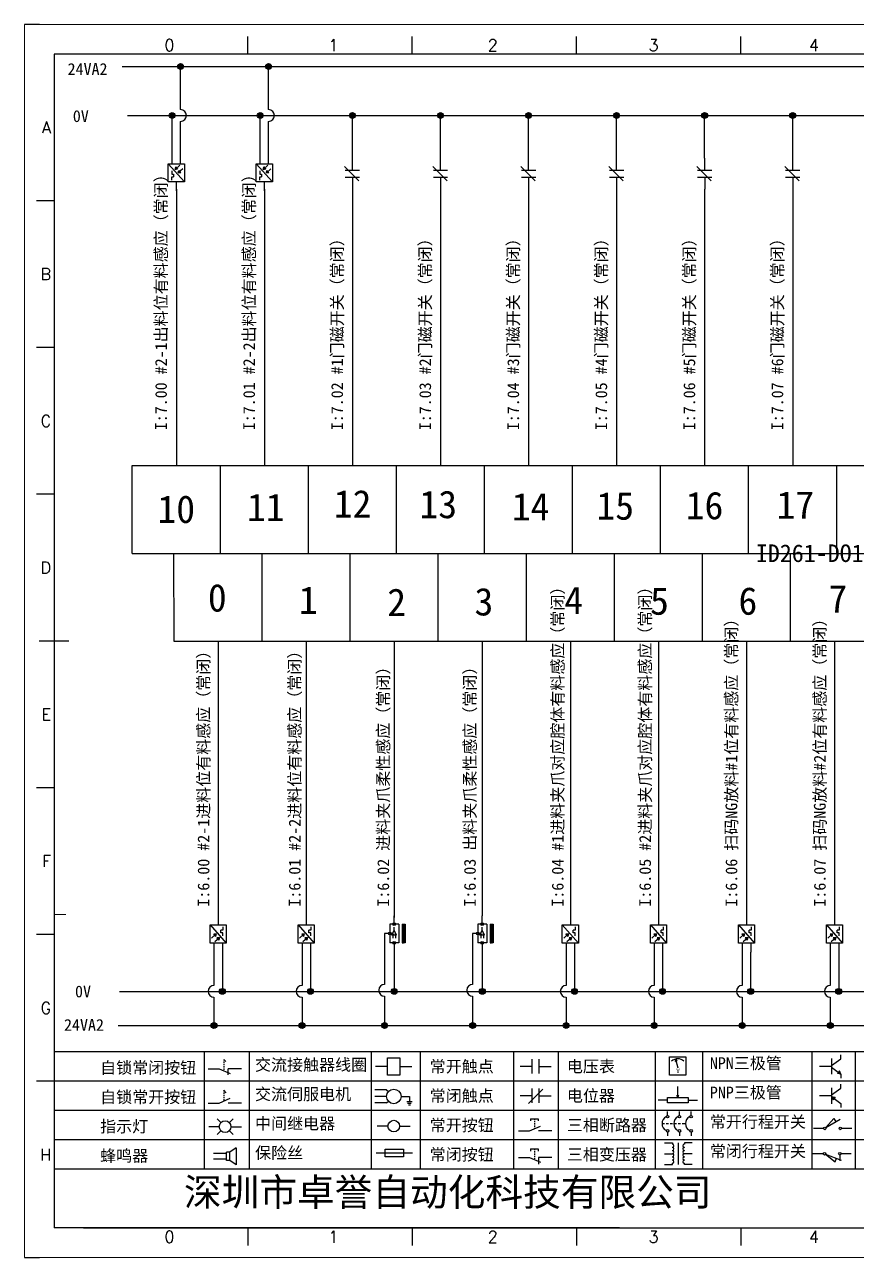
# Model space of a CAD drawing. Header units: millimetres. Extents: x -300 to 4128, y -106 to 2458.
# Drawn here: x 1202.3 to 1343.9, y 1594.4 to 1804.4 of the extents above; entities that cross this region are included whole.
import ezdxf
from ezdxf.enums import TextEntityAlignment as Align

# ---------------------------------------------------------------- set-up
doc = ezdxf.new("R2010")
doc.units = ezdxf.units.MM
doc.layers.add('AE_BOR', color=1, linetype='Continuous')
doc.layers.add('MISC', color=2, linetype='Continuous')
doc.styles.get("Standard").update_dxf_attribs({"font": ''})
doc.styles.add('WD', font='romans.shx', dxfattribs={"width": 0.8, "bigfont": 'gbcbig.shx'})
doc.styles.add('样式 0', font='')
doc.styles.add('汉字', font='')
doc.styles.get('Standard').set_extended_font_data('SimSun')
doc.styles.get('样式 0').set_extended_font_data('KaiTi_GB2312')
doc.styles.get('汉字').set_extended_font_data('新宋体')

# ---------------------------------------------------------------- blocks, each defined once
blk = doc.blocks.new('*U4')
at = {"linetype": 'ByBlock'}
for p, q in [((-1909.23, -780.45), (-1909.23, -780.67)), ((-1909.23, -780.45), (-1908.92, -780.84)), ((-1909.23, -780.84), (-1909.23, -781.05)), ((-1911.92, -782.07), (-1910.06, -782.07)), ((-1910.06, -782.07), (-1908.18, -782.88)), ((-1909.23, -781.23), (-1909.23, -781.44)), ((-1909.23, -781.61), (-1909.23, -781.83)), ((-1909.23, -782), (-1909.23, -782.21)), ((-1909.23, -782.38), (-1909.23, -782.43)), ((-1908.52, -783.07), (-1908.52, -782.07)), ((-1906.25, -782.07), (-1908.52, -782.07))]:
    blk.add_line(p, q, dxfattribs=at)
blk = doc.blocks.new('*U6')
at = {"linetype": 'ByBlock'}
for p, q in [((-1908.88, -791.17), (-1909.23, -790.71)), ((-1909.23, -790.71), (-1909.23, -790.92)), ((-1909.23, -791.09), (-1909.23, -791.31)), ((-1909.23, -791.48), (-1909.23, -791.69)), ((-1911.92, -792.89), (-1910.06, -792.89)), ((-1910.06, -792.89), (-1908.18, -792.08)), ((-1909.23, -791.86), (-1909.23, -792.08)), ((-1909.23, -792.25), (-1909.23, -792.47)), ((-1906.25, -792.89), (-1908.52, -792.89))]:
    blk.add_line(p, q, dxfattribs=at)
blk = doc.blocks.new('蜂鸣器')
at = {"linetype": 'ByBlock'}
for p, q in [((-1907.17, -795.53), (-1908.25, -796.26)), ((-1907.17, -795.53), (-1907.17, -798.41)), ((-1908.8, -796.48), (-1911.01, -796.48)), ((-1908.8, -797.46), (-1911.01, -797.46)), ((-1908.25, -796.26), (-1908.8, -796.26)), ((-1908.8, -797.68), (-1908.8, -796.26)), ((-1908.25, -797.68), (-1908.8, -797.68)), ((-1908.25, -797.68), (-1908.25, -796.26)), ((-1907.17, -798.41), (-1908.25, -797.68))]:
    blk.add_line(p, q, dxfattribs=at)
blk = doc.blocks.new('指示灯')
at = {"linetype": 'ByBlock'}
for p, q in [((-1854.25, -776.92), (-1856.06, -776.92)), ((-1854.62, -775.59), (-1853.97, -776.23)), ((-1851.9, -775.59), (-1852.54, -776.23)), ((-1852.26, -776.92), (-1850.45, -776.92)), ((-1854.62, -778.25), (-1853.97, -777.61)), ((-1851.9, -778.25), (-1852.54, -777.61))]:
    blk.add_line(p, q, dxfattribs=at)
blk.add_circle((-1853.26, -776.92), 0.992, dxfattribs=at)
blk = doc.blocks.new('交流接触器线圈')
at = {"linetype": 'ByBlock'}
for p, q in [((-1880.82, -781.77), (-1882.87, -781.77)), ((-1878.72, -781.77), (-1876.67, -781.77))]:
    blk.add_line(p, q, dxfattribs=at)
blk.add_lwpolyline([(-1880.82, -780.28), (-1878.72, -780.28), (-1878.72, -783.26), (-1880.82, -783.26)], close=True, dxfattribs=at)
blk = doc.blocks.new('交流伺服电机')
at = {"linetype": 'ByBlock'}
for p, q in [((-1880.97, -785.75), (-1882.94, -785.75)), ((-1880.97, -786.85), (-1882.94, -786.85)), ((-1880.97, -785.75), (-1880.65, -786.03)), ((-1878.49, -786.85), (-1877.07, -786.85)), ((-1877.07, -786.85), (-1877.07, -787.72)), ((-1880.97, -787.94), (-1882.94, -787.94)), ((-1880.97, -787.94), (-1880.65, -787.67)), ((-1877.54, -787.72), (-1876.59, -787.72)), ((-1877.38, -788.01), (-1876.75, -788.01)), ((-1877.23, -788.29), (-1876.9, -788.29))]:
    blk.add_line(p, q, dxfattribs=at)
blk.add_circle((-1879.73, -786.85), 1.24, dxfattribs=at)
blk = doc.blocks.new('中间继电器')
at = {"linetype": 'ByBlock'}
for p, q in [((-1880.72, -791.92), (-1882.54, -791.92)), ((-1878.74, -791.92), (-1876.92, -791.92))]:
    blk.add_line(p, q, dxfattribs=at)
blk.add_circle((-1879.73, -791.92), 0.992, dxfattribs=at)
blk = doc.blocks.new('保险丝')
at = {"linetype": 'ByBlock'}
blk.add_line((-1882.72, -796.49), (-1876.55, -796.49), dxfattribs=at)
blk.add_lwpolyline([(-1881.2, -795.86), (-1878.06, -795.86), (-1878.06, -797.12), (-1881.2, -797.12)], close=True, dxfattribs=at)
blk = doc.blocks.new('常开按钮')
at = {"linetype": 'ByBlock'}
for p, q in [((-1910.06, -787.73), (-1908.18, -786.93)), ((-1909.9, -785.68), (-1908.56, -785.68)), ((-1909.9, -785.68), (-1909.9, -786.07)), ((-1909.23, -785.68), (-1909.23, -785.89)), ((-1909.23, -786.06), (-1909.23, -786.28)), ((-1909.23, -786.45), (-1909.23, -786.67)), ((-1909.23, -786.84), (-1909.23, -787.05)), ((-1909.23, -787.22), (-1909.23, -787.38)), ((-1908.56, -785.68), (-1908.56, -786.07)), ((-1911.92, -787.73), (-1910.06, -787.73)), ((-1906.25, -787.73), (-1908.52, -787.73))]:
    blk.add_line(p, q, dxfattribs=at)
blk = doc.blocks.new('常开触点')
at = {"linetype": 'ByBlock'}
for p, q in [((-1853.82, -782.99), (-1853.82, -780.56)), ((-1852.6, -782.99), (-1852.6, -780.56)), ((-1853.82, -781.77), (-1855.88, -781.77)), ((-1852.6, -781.77), (-1850.55, -781.77))]:
    blk.add_line(p, q, dxfattribs=at)
blk = doc.blocks.new('常闭触点')
at = {"linetype": 'ByBlock'}
for p, q in [((-1853.82, -786.77), (-1855.88, -786.77)), ((-1852.01, -785.66), (-1854.43, -788.1)), ((-1853.82, -787.99), (-1853.82, -785.56)), ((-1852.6, -787.99), (-1852.6, -785.56)), ((-1852.6, -786.77), (-1850.55, -786.77))]:
    blk.add_line(p, q, dxfattribs=at)
blk = doc.blocks.new('常闭按钮')
at = {"linetype": 'ByBlock'}
for p, q in [((-1854.11, -790.83), (-1852.77, -790.83)), ((-1854.11, -790.83), (-1854.11, -791.22)), ((-1853.44, -790.83), (-1853.44, -791.04)), ((-1853.44, -791.21), (-1853.44, -791.43)), ((-1853.44, -791.6), (-1853.44, -791.82)), ((-1852.77, -790.83), (-1852.77, -791.22)), ((-1856.13, -792.28), (-1854.28, -792.28)), ((-1854.28, -792.28), (-1852.4, -793.09)), ((-1853.44, -791.99), (-1853.44, -792.2)), ((-1853.44, -792.37), (-1853.44, -792.53)), ((-1850.47, -792.28), (-1852.73, -792.28)), ((-1852.73, -792.28), (-1852.73, -793.43))]:
    blk.add_line(p, q, dxfattribs=at)
blk = doc.blocks.new('电压表')
at = {"linetype": 'ByBlock'}
for p, q in [((-1814.84, -780.75), (-1814.91, -781.13)), ((-1814.6, -781.05), (-1814.91, -781.13)), ((-1814.84, -780.75), (-1814.46, -782.26)), ((-1814.84, -780.75), (-1814.6, -781.05))]:
    blk.add_line(p, q, dxfattribs=at)
blk.add_lwpolyline([(-1815.84, -780.34), (-1813.07, -780.34), (-1813.07, -783.49), (-1815.84, -783.49)], close=True, dxfattribs=at)
blk.add_arc((-1814.46, -782.26), 1.56, 46.8313, 133.1687, dxfattribs=at)
at = {"linetype": 'ByBlock', "insert": (-1814.7, -782.39), "char_height": 0.75, "width": 0.6768, "attachment_point": 1}
blk.add_mtext('V', dxfattribs=at)
blk = doc.blocks.new('电位器')
at = {"linetype": 'ByBlock'}
for p, q in [((-1814.45, -787.3), (-1814.45, -785.39)), ((-1814.45, -787.3), (-1814.62, -786.96)), ((-1814.62, -786.96), (-1814.27, -786.96)), ((-1814.45, -787.3), (-1814.27, -786.96)), ((-1816.21, -787.75), (-1817.79, -787.75)), ((-1812.68, -787.75), (-1811.1, -787.75))]:
    blk.add_line(p, q, dxfattribs=at)
blk.add_lwpolyline([(-1816.21, -787.3), (-1812.68, -787.3), (-1812.68, -788.2), (-1816.21, -788.2)], close=True, dxfattribs=at)
blk = doc.blocks.new('三相断路器')
at = {"linetype": 'ByBlock'}
for p, q in [((-1816.17, -790.33), (-1816.17, -789.7)), ((-1814.17, -790.33), (-1814.17, -789.7)), ((-1812.18, -790.33), (-1812.18, -789.7)), ((-1817.14, -791.74), (-1816.72, -791.74)), ((-1816.45, -791.74), (-1816.03, -791.74)), ((-1816.17, -793.19), (-1816.17, -793.83)), ((-1815.76, -791.74), (-1815.34, -791.74)), ((-1815.07, -791.74), (-1814.65, -791.74)), ((-1814.38, -791.74), (-1813.96, -791.74)), ((-1814.17, -793.19), (-1814.17, -793.83)), ((-1813.69, -791.74), (-1813.27, -791.74)), ((-1812.18, -793.19), (-1812.18, -793.83))]:
    blk.add_line(p, q, dxfattribs=at)
for centre in [(-1816.17, -790.55), (-1814.17, -790.55), (-1812.18, -790.55), (-1816.17, -792.98), (-1814.17, -792.98), (-1812.18, -792.98)]:
    blk.add_circle(centre, 0.219, dxfattribs=at)
for centre in [(-1815.81, -791.74), (-1813.82, -791.74), (-1811.83, -791.74)]:
    blk.add_arc(centre, 1.32, 115.5791, 244.4209, dxfattribs=at)
blk = doc.blocks.new('三相变压器')
at = {"linetype": 'ByBlock'}
for p, q in [((-1816.69, -795.03), (-1815.37, -795.03)), ((-1815.37, -795.03), (-1815.37, -795.24)), ((-1814.34, -798.7), (-1814.34, -795.04)), ((-1812, -795.03), (-1813.32, -795.03)), ((-1813.32, -795.03), (-1813.32, -795.24)), ((-1816.69, -796.87), (-1815.37, -796.87)), ((-1812, -796.87), (-1813.32, -796.87)), ((-1816.69, -798.71), (-1815.37, -798.71)), ((-1815.37, -798.71), (-1815.37, -798.5)), ((-1813.32, -798.71), (-1813.32, -798.5)), ((-1812, -798.71), (-1813.32, -798.71))]:
    blk.add_line(p, q, dxfattribs=at)
for centre, start, end in [((-1815.37, -795.51), 270, 90), ((-1815.37, -796.06), 270, 90), ((-1813.32, -795.51), 90, 270), ((-1813.32, -796.06), 90, 270), ((-1815.37, -796.6), 270, 90), ((-1815.37, -797.14), 270, 90), ((-1815.37, -797.68), 270, 90), ((-1815.37, -798.23), 270, 90), ((-1813.32, -796.6), 90, 270), ((-1813.32, -797.14), 90, 270), ((-1813.32, -797.68), 90, 270), ((-1813.32, -798.23), 90, 270)]:
    blk.add_arc(centre, 0.271, start, end, dxfattribs=at)
blk = doc.blocks.new('NPN三极管')
at = {"linetype": 'ByBlock'}
for p, q in [((-1785.73, -780.61), (-1785.73, -783.32)), ((-1785.73, -781.82), (-1784.15, -780.66)), ((-1784.15, -780.66), (-1784.15, -779.98)), ((-1785.73, -781.97), (-1787.81, -781.97)), ((-1785.73, -782.11), (-1784.15, -783.27)), ((-1784.41, -782.73), (-1784.74, -783.18)), ((-1784.15, -783.27), (-1784.74, -783.18)), ((-1784.15, -783.27), (-1784.41, -782.73)), ((-1784.15, -783.27), (-1784.15, -783.96))]:
    blk.add_line(p, q, dxfattribs=at)
blk = doc.blocks.new('PNP三极管')
at = {"linetype": 'ByBlock'}
for p, q in [((-1784.9, -785.38), (-1784.9, -788.09)), ((-1783.32, -785.43), (-1783.32, -784.75)), ((-1784.9, -786.74), (-1786.98, -786.74)), ((-1784.9, -786.59), (-1783.32, -785.43)), ((-1784.9, -786.88), (-1783.32, -788.04)), ((-1784.9, -786.88), (-1784.31, -786.97)), ((-1784.9, -786.88), (-1784.64, -787.42)), ((-1784.31, -786.97), (-1784.64, -787.42)), ((-1783.32, -788.04), (-1783.32, -788.73))]:
    blk.add_line(p, q, dxfattribs=at)
blk = doc.blocks.new('常开行程开关')
at = {"linetype": 'ByBlock'}
for p, q in [((-1785.89, -792.17), (-1784.52, -790.62)), ((-1785.89, -792.17), (-1783.43, -790.72)), ((-1784.52, -790.62), (-1784.19, -791.17)), ((-1786.29, -792.3), (-1788.01, -792.3)), ((-1781.48, -792.3), (-1783.21, -792.3))]:
    blk.add_line(p, q, dxfattribs=at)
for centre in [(-1786.07, -792.3), (-1783.42, -792.3)]:
    blk.add_circle(centre, 0.219, dxfattribs=at)
blk = doc.blocks.new('常闭行程开关')
at = {"linetype": 'ByBlock'}
for p, q in [((-1786.34, -796.62), (-1788.07, -796.62)), ((-1785.93, -796.72), (-1783.25, -797.7)), ((-1785.93, -796.72), (-1784.3, -798)), ((-1784.3, -798), (-1784.08, -797.4)), ((-1783.48, -796.84), (-1783.48, -797.85)), ((-1781.54, -796.62), (-1783.26, -796.62))]:
    blk.add_line(p, q, dxfattribs=at)
for centre in [(-1786.12, -796.62), (-1783.48, -796.62)]:
    blk.add_circle(centre, 0.219, dxfattribs=at)
blk = doc.blocks.new('电控横A4')
at = {"color": 7}
for p, q in [((292, -5), (5, -5)), ((5, -5), (5, -205)), ((10.03, -205), (289.53, -205)), ((130.8, -205), (190.75, -205))]:
    blk.add_line(p, q, dxfattribs=at)
at = {"color": 7, "lineweight": 9, "ltscale": 0.1}
for p, q in [((5, -151.57), (7, -151.57)), ((101.34, -205), (130.8, -205)), ((129.44, -205), (129.44, -205)), ((129.44, -205), (129.44, -205)), ((129.44, -205), (129.44, -205)), ((129.44, -205), (129.44, -205))]:
    blk.add_line(p, q, dxfattribs=at)
at = {"color": 7, "linetype": 'ByBlock'}
for p, q in [((292, -175), (5, -175)), ((292, -180), (5, -180)), ((292, -185), (5, -185)), ((292, -190), (5, -190)), ((292, -195), (5, -195))]:
    blk.add_line(p, q, dxfattribs=at)
at = {"color": 7, "lineweight": -2}
for p, q in [((30.58, -175), (30.58, -195)), ((38.26, -175), (38.26, -195)), ((59.05, -175), (59.05, -195)), ((67.4, -175), (67.4, -195)), ((83.26, -175), (83.26, -195)), ((90.91, -175), (90.91, -195)), ((107.4, -175), (107.4, -195)), ((115.5, -175), (115.5, -195)), ((134.12, -175), (134.12, -195)), ((141.48, -175), (141.48, -195))]:
    blk.add_line(p, q, dxfattribs=at)
at = {"color": 7, "ltscale": 2}
blk.add_line((101.34, -205), (5, -205), dxfattribs=at)
at = {"layer": 'AE_BOR', "color": 7, "lineweight": 30}
for p, q in [((2.53, 0), (0, 0)), ((2.5, -105), (7.5, -105)), ((0, -210), (2.53, -210))]:
    blk.add_line(p, q, dxfattribs=at)
at = {"layer": 'AE_BOR', "color": 7, "lineweight": 15}
for p, q in [((0, 0), (297, 0)), ((0, -210), (0, 0)), ((297, -210), (0, -210))]:
    blk.add_line(p, q, dxfattribs=at)
at = {"layer": 'AE_BOR', "color": 7}
for p, q in [((38.03, -5), (38.03, -2)), ((66.03, -5), (66.03, -2)), ((94.03, -5), (94.03, -2)), ((122.03, -5), (122.03, -2)), ((5, -30), (2, -30)), ((5, -55), (2, -55)), ((5, -80), (2, -80)), ((5, -130), (2, -130)), ((5, -155), (2, -155)), ((5, -180), (2, -180)), ((38.03, -205), (38.03, -208)), ((66.03, -205), (66.03, -208)), ((94.03, -205), (94.03, -208)), ((122.03, -205), (122.03, -208))]:
    blk.add_line(p, q, dxfattribs=at)
at = {"color": 7, "linetype": 'ByBlock'}
for name, p in [('*U4', (1943.19, 604.18)), ('交流接触器线圈', (1942.62, 604.27)), ('常开触点', (1940.27, 604.3)), ('电压表', (1925.71, 604.52)), ('NPN三极管', (1923.2, 604.5)), ('PNP三极管', (1922.37, 604.27)), ('*U6', (1943.19, 609.18)), ('交流伺服电机', (1942.62, 604.27)), ('常闭触点', (1940.27, 604.3)), ('电位器', (1925.71, 604.52)), ('指示灯', (1887.41, 589.18)), ('中间继电器', (1942.62, 604.27)), ('常开按钮', (1996.06, 599.3)), ('三相断路器', (1925.71, 604.52)), ('常开行程开关', (1922.37, 604.27)), ('三相变压器', (1925.71, 604.52)), ('蜂鸣器', (1943.19, 604.18)), ('保险丝', (1942.62, 604.27)), ('常闭按钮', (1940.27, 599.3)), ('常闭行程开关', (1922.37, 604.27))]:
    blk.add_blockref(name, p, dxfattribs=at)
at = {"color": 7, "char_height": 2, "attachment_point": 1, "style": '汉字'}
for s, insert in [('{\\fKaiTi_GB2312|b0|i0|c134|p49;自锁常闭按钮}', (12.86, -176.69)), ('{\\fKaiTi_GB2312|b0|i0|c134|p49;交流接触器线圈}', (39.25, -176.19)), ('{\\fKaiTi_GB2312|b0|i0|c134|p49;常开触点}', (69.01, -176.48)), ('{\\fKaiTi_GB2312|b0|i0|c134|p49;电压表}', (92.37, -176.47)), ('{\\fKaiTi_GB2312|b0|i0|c134|p49;NPN三极管}', (116.73, -175.91)), ('{\\fKaiTi_GB2312|b0|i0|c134|p49;自锁常开按钮}', (12.86, -181.69)), ('{\\fKaiTi_GB2312|b0|i0|c134|p49;交流伺服电机}', (39.25, -181.19)), ('{\\fKaiTi_GB2312|b0|i0|c134|p49;常闭触点}', (69.01, -181.48)), ('{\\fKaiTi_GB2312|b0|i0|c134|p49;电位器}', (92.37, -181.47)), ('{\\fKaiTi_GB2312|b0|i0|c134|p49;PNP三极管}', (116.73, -180.91)), ('{\\fKaiTi_GB2312|b0|i0|c134|p49;指示灯}', (12.86, -186.69)), ('{\\fKaiTi_GB2312|b0|i0|c134|p49;中间继电器}', (39.25, -186.19)), ('{\\fKaiTi_GB2312|b0|i0|c134|p49;常开按钮}', (69.01, -186.48)), ('{\\fKaiTi_GB2312|b0|i0|c134|p49;三相断路器}', (92.37, -186.47)), ('{\\fKaiTi_GB2312|b0|i0|c134|p49;常开行程开关}', (116.73, -185.91)), ('{\\fKaiTi_GB2312|b0|i0|c134|p49;保险丝}', (39.25, -191.19)), ('{\\fKaiTi_GB2312|b0|i0|c134|p49;常闭行程开关}', (116.73, -190.91)), ('{\\fKaiTi_GB2312|b0|i0|c134|p49;蜂鸣器}', (12.86, -191.69)), ('{\\fKaiTi_GB2312|b0|i0|c134|p49;常闭按钮}', (69.01, -191.48)), ('{\\fKaiTi_GB2312|b0|i0|c134|p49;三相变压器}', (92.37, -191.47))]:
    blk.add_mtext(s, dxfattribs=dict(at, insert=insert))
at = {"color": 7, "lineweight": -2, "insert": (27.14, -196.53), "char_height": 4.7064, "width": 96.1138, "attachment_point": 1}
blk.add_mtext('深圳市卓誉自动化科技有限公司', dxfattribs=at)
at = {"layer": 'AE_BOR', "color": 7, "style": 'WD'}
for s, p in [('0', (24.67, -4.5)), ('1', (52.6, -4.5)), ('2', (79.75, -4.5)), ('3', (107.15, -4.5)), ('4', (134.45, -4.5)), ('0', (24.67, -207.5)), ('1', (52.6, -207.5)), ('2', (79.75, -207.5)), ('3', (107.15, -207.5)), ('4', (134.45, -207.5))]:
    blk.add_text(s, height=2, dxfattribs=at).set_placement(p, align=Align.CENTER)
for s, p in [('A', (4.5, -17.5)), ('B', (4.5, -42.5)), ('C', (4.5, -67.5)), ('D', (4.5, -92.5)), ('E', (4.5, -117.5)), ('F', (4.5, -142.5)), ('G', (4.5, -167.5)), ('H', (4.5, -192.5))]:
    blk.add_text(s, height=2, dxfattribs=at).set_placement(p, align=Align.MIDDLE_RIGHT)
blk = doc.blocks.new('光电开关')
at = {"linetype": 'ByBlock'}
h = blk.add_hatch(dxfattribs=at)
h.set_pattern_fill('ANSI31', color=256, scale=0.01, style=0)
h.set_pattern_definition([(45, (0.172267, 0), (-0.0224506403, 0.0224506403), [])])
h.paths.add_polyline_path([(-1882.44, -776.34), (-1882.5, -775.91), (-1882.68, -776.07)])
h.paths.add_polyline_path([(-1882.86, -776.23), (-1882.44, -776.34), (-1882.68, -776.07)])
h.paths.add_polyline_path([(-1883.05, -776.88), (-1883.11, -776.45), (-1883.29, -776.61)])
h.paths.add_polyline_path([(-1883.47, -776.77), (-1883.05, -776.88), (-1883.29, -776.61)])
for p, q in [((-1884.01, -775.96), (-1885.56, -775.96)), ((-1880.91, -775.3), (-1884.01, -778.05)), ((-1883.75, -776.09), (-1883.05, -776.88)), ((-1883.11, -776.45), (-1883.47, -776.77)), ((-1883.05, -776.88), (-1883.47, -776.77)), ((-1883.14, -775.55), (-1882.44, -776.34)), ((-1883.05, -776.88), (-1883.11, -776.45)), ((-1882.5, -775.91), (-1882.86, -776.23)), ((-1882.44, -776.34), (-1882.86, -776.23)), ((-1882.44, -776.34), (-1882.5, -775.91)), ((-1879.37, -776.67), (-1880.91, -776.67)), ((-1884.01, -777.39), (-1885.56, -777.39)), ((-1882.78, -777.47), (-1882.23, -777.47)), ((-1882.23, -777.47), (-1882.23, -777.14)), ((-1882.23, -777.14), (-1881.78, -777.14)), ((-1881.78, -777.47), (-1881.78, -777.14)), ((-1881.23, -777.47), (-1881.78, -777.47))]:
    blk.add_line(p, q, dxfattribs=at)
blk.add_lwpolyline([(-1884.01, -775.3), (-1880.91, -775.3), (-1880.91, -778.05), (-1884.01, -778.05)], close=True, dxfattribs=at)
blk = doc.blocks.new('接近开关')
at = {"linetype": 'ByBlock'}
h = blk.add_hatch(dxfattribs=at)
h.set_pattern_fill('ANSI31', color=256, scale=0.01, style=0)
h.set_pattern_definition([(45, (-89.131516, -30.795668), (-0.0224506403, 0.0224506403), [])])
h.paths.add_polyline_path([(-1516.96, -1123.35), (-1516.96, -1122.85), (-1513.76, -1122.85), (-1513.76, -1123.35)])
for p, q in [((-1516.96, -1123.35), (-1516.96, -1122.85)), ((-1516.96, -1122.85), (-1513.76, -1122.85)), ((-1516.96, -1123.35), (-1513.76, -1123.35)), ((-1513.76, -1122.85), (-1513.76, -1123.35)), ((-1517.18, -1124.71), (-1518.36, -1124.71)), ((-1516.96, -1123.95), (-1513.76, -1123.95)), ((-1516.96, -1123.95), (-1516.96, -1125.47)), ((-1516.96, -1125.47), (-1513.76, -1125.47)), ((-1515.91, -1124.71), (-1516.45, -1124.71)), ((-1515.11, -1124.31), (-1515.91, -1124.71)), ((-1515.11, -1125.11), (-1515.91, -1124.71)), ((-1515.33, -1124.53), (-1515.17, -1124.53)), ((-1515.33, -1124.88), (-1515.17, -1124.88)), ((-1515.25, -1124.45), (-1515.25, -1124.61)), ((-1515.11, -1124.31), (-1515.11, -1125.11)), ((-1515.11, -1124.48), (-1514.58, -1124.48)), ((-1515.11, -1124.94), (-1514.58, -1124.94)), ((-1513.76, -1123.95), (-1513.76, -1125.47)), ((-1513.54, -1124.71), (-1512.36, -1124.71)), ((-1515.36, -1125.69), (-1515.36, -1126.36)), ((-1515.36, -1126.36), (-1512.36, -1126.36))]:
    blk.add_line(p, q, dxfattribs=at)
for centre in [(-1516.96, -1124.71), (-1515.36, -1125.47), (-1513.76, -1124.71)]:
    blk.add_circle(centre, 0.225, dxfattribs=at)

msp = doc.modelspace()

# ---------------------------------------------------------------- hatches: boundary and pattern name
at = {"lineweight": -2}
h = msp.add_hatch(color=0, dxfattribs=at)
edge = h.paths.add_edge_path()
edge.add_arc((1228.815, 1797.247), 0.5, 0, 360)
h = msp.add_hatch(color=0, dxfattribs=at)
edge = h.paths.add_edge_path()
edge.add_arc((1243.815, 1797.247), 0.5, 0, 360)
h = msp.add_hatch(color=0, dxfattribs=at)
edge = h.paths.add_edge_path()
edge.add_arc((1227.39, 1788.883), 0.5, 0, 360)
h = msp.add_hatch(color=0, dxfattribs=at)
edge = h.paths.add_edge_path()
edge.add_arc((1242.39, 1788.883), 0.5, 0, 360)
h = msp.add_hatch(color=0, dxfattribs=at)
edge = h.paths.add_edge_path()
edge.add_arc((1258.102, 1788.883), 0.5, 0, 360)
h = msp.add_hatch(color=0, dxfattribs=at)
edge = h.paths.add_edge_path()
edge.add_arc((1273.102, 1788.883), 0.5, 0, 360)
h = msp.add_hatch(color=0, dxfattribs=at)
edge = h.paths.add_edge_path()
edge.add_arc((1288.102, 1788.883), 0.5, 0, 360)
h = msp.add_hatch(color=0, dxfattribs=at)
edge = h.paths.add_edge_path()
edge.add_arc((1303.102, 1788.883), 0.5, 0, 360)
h = msp.add_hatch(color=0, dxfattribs=at)
edge = h.paths.add_edge_path()
edge.add_arc((1318.102, 1788.883), 0.5, 0, 360)
h = msp.add_hatch(color=0, dxfattribs=at)
edge = h.paths.add_edge_path()
edge.add_arc((1333.102, 1788.883), 0.5, 0, 360)
h = msp.add_hatch(color=0, dxfattribs=at)
edge = h.paths.add_edge_path()
edge.add_arc((1235.94, 1639.671), 0.5, 0, 360)
h = msp.add_hatch(color=0, dxfattribs=at)
edge = h.paths.add_edge_path()
edge.add_arc((1250.94, 1639.671), 0.5, 0, 360)
h = msp.add_hatch(color=0, dxfattribs=at)
edge = h.paths.add_edge_path()
edge.add_arc((1265.227, 1639.671), 0.5, 0, 360)
h = msp.add_hatch(color=0, dxfattribs=at)
edge = h.paths.add_edge_path()
edge.add_arc((1280.227, 1639.671), 0.5, 0, 360)
h = msp.add_hatch(color=0, dxfattribs=at)
edge = h.paths.add_edge_path()
edge.add_arc((1295.94, 1639.671), 0.5, 0, 360)
h = msp.add_hatch(color=0, dxfattribs=at)
edge = h.paths.add_edge_path()
edge.add_arc((1310.94, 1639.671), 0.5, 0, 360)
h = msp.add_hatch(color=0, dxfattribs=at)
edge = h.paths.add_edge_path()
edge.add_arc((1325.94, 1639.671), 0.5, 0, 360)
h = msp.add_hatch(color=0, dxfattribs=at)
edge = h.paths.add_edge_path()
edge.add_arc((1340.94, 1639.671), 0.5, 0, 360)
h = msp.add_hatch(color=0, dxfattribs=at)
edge = h.paths.add_edge_path()
edge.add_arc((1234.514, 1633.854), 0.5, 0, 360)
h = msp.add_hatch(color=0, dxfattribs=at)
edge = h.paths.add_edge_path()
edge.add_arc((1249.514, 1633.854), 0.5, 0, 360)
h = msp.add_hatch(color=0, dxfattribs=at)
edge = h.paths.add_edge_path()
edge.add_arc((1263.579, 1633.854), 0.5, 0, 360)
h = msp.add_hatch(color=0, dxfattribs=at)
edge = h.paths.add_edge_path()
edge.add_arc((1278.579, 1633.854), 0.5, 0, 360)
h = msp.add_hatch(color=0, dxfattribs=at)
edge = h.paths.add_edge_path()
edge.add_arc((1294.514, 1633.854), 0.5, 0, 360)
h = msp.add_hatch(color=0, dxfattribs=at)
edge = h.paths.add_edge_path()
edge.add_arc((1309.514, 1633.854), 0.5, 0, 360)
h = msp.add_hatch(color=0, dxfattribs=at)
edge = h.paths.add_edge_path()
edge.add_arc((1324.514, 1633.854), 0.5, 0, 360)
h = msp.add_hatch(color=0, dxfattribs=at)
edge = h.paths.add_edge_path()
edge.add_arc((1339.514, 1633.854), 0.5, 0, 360)

# ---------------------------------------------------------------- linework, layer by layer
at = {"color": 0, "lineweight": -2}
for p, q in [((1218.89, 1797.247), (1485.642, 1797.247)), ((1228.815, 1789.883), (1228.815, 1797.247)), ((1243.815, 1789.883), (1243.815, 1797.247)), ((1219.774, 1788.883), (1486.526, 1788.883)), ((1227.39, 1782.218), (1227.39, 1788.883)), ((1228.815, 1782.218), (1228.815, 1787.883)), ((1242.39, 1782.218), (1242.39, 1788.883)), ((1243.815, 1782.218), (1243.815, 1787.883)), ((1258.102, 1781.639), (1258.102, 1788.883)), ((1273.102, 1781.639), (1273.102, 1788.883)), ((1288.102, 1781.639), (1288.102, 1788.883)), ((1303.102, 1781.639), (1303.102, 1788.883)), ((1318.102, 1781.639), (1318.102, 1788.883)), ((1333.102, 1781.639), (1333.102, 1788.883)), ((1228.102, 1776.311), (1228.102, 1729.277)), ((1243.102, 1776.311), (1243.102, 1729.277)), ((1258.102, 1776.311), (1258.102, 1729.277)), ((1273.102, 1776.311), (1273.102, 1729.277)), ((1288.102, 1776.311), (1288.102, 1729.277)), ((1303.102, 1776.311), (1303.102, 1729.277)), ((1318.102, 1776.311), (1318.102, 1729.277)), ((1333.102, 1776.311), (1333.102, 1729.277)), ((1220.602, 1714.277), (1482.727, 1714.277)), ((1242.727, 1699.277), (1242.727, 1714.277)), ((1257.727, 1699.277), (1257.727, 1714.277)), ((1272.727, 1699.277), (1272.727, 1714.277)), ((1287.727, 1699.277), (1287.727, 1714.277)), ((1302.727, 1699.277), (1302.727, 1714.277)), ((1317.727, 1699.277), (1317.727, 1714.277)), ((1332.727, 1699.277), (1332.727, 1714.277)), ((1235.227, 1699.277), (1235.227, 1652.244)), ((1250.227, 1699.277), (1250.227, 1652.244)), ((1265.227, 1699.277), (1265.227, 1652.244)), ((1280.227, 1699.277), (1280.227, 1652.527)), ((1295.227, 1699.277), (1295.227, 1652.527)), ((1310.227, 1699.277), (1310.227, 1652.527)), ((1325.227, 1699.277), (1325.227, 1652.527)), ((1340.227, 1699.277), (1340.227, 1652.527)), ((1263.579, 1646.525), (1263.579, 1640.86)), ((1265.227, 1646.525), (1265.227, 1639.671)), ((1278.579, 1646.525), (1278.579, 1640.86)), ((1280.227, 1646.525), (1280.227, 1639.671)), ((1234.514, 1646.337), (1234.514, 1640.671)), ((1235.94, 1646.337), (1235.94, 1639.671)), ((1249.514, 1646.337), (1249.514, 1640.671)), ((1250.94, 1646.337), (1250.94, 1639.671)), ((1294.514, 1646.337), (1294.514, 1640.671)), ((1295.94, 1646.337), (1295.94, 1639.671)), ((1309.514, 1646.337), (1309.514, 1640.671)), ((1310.94, 1646.337), (1310.94, 1639.671)), ((1324.514, 1646.337), (1324.514, 1640.671)), ((1325.94, 1646.337), (1325.94, 1639.671)), ((1339.514, 1646.337), (1339.514, 1640.671)), ((1340.94, 1646.337), (1340.94, 1639.671)), ((1218.406, 1639.671), (1484.395, 1639.671)), ((1234.514, 1638.671), (1234.514, 1633.854)), ((1249.514, 1638.671), (1249.514, 1633.854)), ((1263.579, 1638.86), (1263.579, 1633.854)), ((1278.579, 1638.86), (1278.579, 1633.854)), ((1294.514, 1638.671), (1294.514, 1633.854)), ((1309.514, 1638.671), (1309.514, 1633.854)), ((1324.514, 1638.671), (1324.514, 1633.854)), ((1339.514, 1638.671), (1339.514, 1633.854)), ((1218.168, 1633.854), (1484.921, 1633.854))]:
    msp.add_line(p, q, dxfattribs=at)
for points in [[(1220.602, 1729.277), (1235.602, 1729.277)], [(1220.602, 1714.277), (1220.602, 1729.277)], [(1235.602, 1729.277), (1250.602, 1729.277)], [(1235.602, 1714.277), (1235.602, 1729.277)], [(1250.602, 1729.277), (1265.602, 1729.277)], [(1250.602, 1714.277), (1250.602, 1729.277)], [(1265.602, 1729.277), (1280.602, 1729.277)], [(1265.602, 1714.277), (1265.602, 1729.277)], [(1280.602, 1729.277), (1295.602, 1729.277)], [(1280.602, 1714.277), (1280.602, 1729.277)], [(1295.602, 1729.277), (1310.602, 1729.277)], [(1295.602, 1714.277), (1295.602, 1729.277)], [(1310.602, 1729.277), (1325.602, 1729.277)], [(1310.602, 1714.277), (1310.602, 1729.277)], [(1325.602, 1729.277), (1340.602, 1729.277)], [(1325.602, 1714.277), (1325.602, 1729.277)], [(1340.602, 1729.277), (1355.602, 1729.277)], [(1340.602, 1714.277), (1340.602, 1729.277)], [(1242.727, 1699.277), (1227.727, 1699.277), (1227.692, 1714.277)], [(1257.727, 1699.277), (1242.727, 1699.277)], [(1272.727, 1699.277), (1257.727, 1699.277)], [(1287.727, 1699.277), (1272.727, 1699.277)], [(1302.727, 1699.277), (1287.727, 1699.277)], [(1317.727, 1699.277), (1302.727, 1699.277)], [(1332.727, 1699.277), (1317.727, 1699.277)], [(1347.727, 1699.277), (1332.727, 1699.277)]]:
    msp.add_lwpolyline(points, dxfattribs=at)
for centre in [(1228.815, 1797.247), (1243.815, 1797.247), (1227.39, 1788.883), (1242.39, 1788.883), (1258.102, 1788.883), (1273.102, 1788.883), (1288.102, 1788.883), (1303.102, 1788.883), (1318.102, 1788.883), (1333.102, 1788.883), (1235.94, 1639.671), (1250.94, 1639.671), (1265.227, 1639.671), (1280.227, 1639.671), (1295.94, 1639.671), (1310.94, 1639.671), (1325.94, 1639.671), (1340.94, 1639.671), (1234.514, 1633.854), (1249.514, 1633.854), (1263.579, 1633.854), (1278.579, 1633.854), (1294.514, 1633.854), (1309.514, 1633.854), (1324.514, 1633.854), (1339.514, 1633.854)]:
    msp.add_circle(centre, 0.5, dxfattribs=at)
for centre, start, end in [((1228.815, 1788.883), 270, 90), ((1243.815, 1788.883), 270, 90), ((1234.514, 1639.671), 90, 270), ((1249.514, 1639.671), 90, 270), ((1263.579, 1639.86), 90, 270), ((1278.579, 1639.86), 90, 270), ((1294.514, 1639.671), 90, 270), ((1309.514, 1639.671), 90, 270), ((1324.514, 1639.671), 90, 270), ((1339.514, 1639.671), 90, 270)]:
    msp.add_arc(centre, 1, start, end, dxfattribs=at)

# ---------------------------------------------------------------- block references
msp.add_blockref('电控横A4', (1202.261, 1804.361))
at = {"linetype": 'ByBlock'}
for name, p, rotation in [('光电开关', (2004.776, -103.338), 270), ('光电开关', (2019.776, -103.338), 270), ('常闭触点', (2044.877, -74.237), 270), ('常闭触点', (2059.877, -74.237), 270), ('常闭触点', (2074.877, -74.237), 270), ('常闭触点', (2089.877, -74.237), 270), ('常闭触点', (2104.877, -74.237), 270), ('常闭触点', (2119.877, -74.237), 270), ('光电开关', (458.554, 3531.892), 90), ('光电开关', (473.554, 3531.892), 90), ('接近开关', (2389.935, 134.165), 270), ('接近开关', (2404.935, 134.165), 270), ('光电开关', (518.554, 3531.892), 90), ('光电开关', (533.554, 3531.892), 90), ('光电开关', (548.554, 3531.892), 90), ('光电开关', (563.554, 3531.892), 90)]:
    msp.add_blockref(name, p, dxfattribs=dict(at, rotation=rotation))

# ---------------------------------------------------------------- texts
at = {"color": 0, "lineweight": -2, "attachment_point": 1}
for s, insert, char_height, width in [('0V', (1210.468, 1789.778), 2, 14.27309), ('10', (1224.891, 1724.176), 4.7064, 7.20347), ('11', (1240.144, 1724.495), 4.7064, 7.20347), ('12', (1254.932, 1725.086), 4.7064, 7.20347), ('13', (1269.526, 1724.992), 4.7064, 7.20347), ('14', (1285.262, 1724.605), 4.7064, 7.20347), ('15', (1299.666, 1724.738), 4.7064, 7.20347), ('16', (1314.886, 1724.802), 4.7064, 7.20347), ('17', (1330.354, 1724.89), 4.7064, 7.20347), ('ID261-DO15   2#-CN2  6-7CH               ', (1326.822, 1715.814), 3, 61.03402), ('0', (1233.477, 1709.079), 4.706, 7.20347), ('1', (1248.974, 1708.674), 4.706, 7.20347), ('2', (1264.035, 1708.316), 4.706, 7.20347), ('3', (1278.897, 1708.42), 4.706, 7.20347), ('4', (1294.197, 1708.659), 4.706, 7.20347), ('5', (1308.804, 1708.54), 4.706, 7.20347), ('6', (1323.865, 1708.54), 4.706, 7.20347), ('7', (1339.192, 1708.899), 4.706, 7.20347), ('0V', (1210.843, 1640.656), 2, 14.27309)]:
    msp.add_mtext(s, dxfattribs=dict(at, insert=insert, char_height=char_height, width=width))
at = {"color": 0, "lineweight": -2, "char_height": 2, "width": 71.79445, "attachment_point": 1, "rotation": 90}
for s, insert in [('{\\C256;I:7.00 #2-1出料位有料感应（常闭）}', (1224.489, 1735.263)), ('{\\C256;I:7.01 #2-2出料位有料感应（常闭）}', (1239.489, 1735.263)), ('{\\C256;I:7.02 #1门磁开关（常闭）}', (1254.489, 1735.263)), ('{\\C256;I:7.03 #2门磁开关（常闭）}', (1269.489, 1735.263)), ('{\\fSimSun|b0|i0|c134|p2;\\C256;I:7.04 #3门磁开关（常闭）}', (1284.489, 1735.263)), ('{\\fSimSun|b0|i0|c134|p2;\\C256;I:7.05 #4门磁开关（常闭）}', (1299.489, 1735.263)), ('{\\fSimSun|b0|i0|c134|p2;\\C256;I:7.06 #5门磁开关（常闭）}', (1314.489, 1735.263)), ('{\\fSimSun|b0|i0|c134|p2;\\C256;I:7.07 #6门磁开关（常闭）}', (1329.489, 1735.263)), ('{\\C256;I:6.04 #1进料夹爪对应腔体有料感应（常闭）}', (1292.061, 1654.103)), ('{\\C256;I:6.05 #2进料夹爪对应腔体有料感应（常闭）}', (1306.955, 1654.103)), ('{\\C256;I:6.06 扫码NG放料#1位有料感应（常闭）}', (1321.657, 1654.103)), ('{\\C256;I:6.07 扫码NG放料#2位有料感应（常闭）}', (1336.719, 1654.103)), ('{\\C256;I:6.00 #2-1进料位有料感应（常闭）}', (1231.728, 1654.103)), ('{\\C256;I:6.01 #2-2进料位有料感应（常闭）}', (1247.256, 1654.103)), ('{\\C256;I:6.02 进料夹爪柔性感应（常闭）}', (1262.345, 1654.103)), ('{\\C256;I:6.03 出料夹爪柔性感应（常闭）}', (1277.106, 1654.103))]:
    msp.add_mtext(s, dxfattribs=dict(at, insert=insert))
at = {"layer": 'MISC', "color": 0, "char_height": 2, "width": 5.01683, "attachment_point": 1, "style": '样式 0'}
for insert in [(1209.575, 1797.802), (1208.967, 1634.957)]:
    msp.add_mtext('24VA2', dxfattribs=dict(at, insert=insert))

doc.saveas('drawing.dxf')
